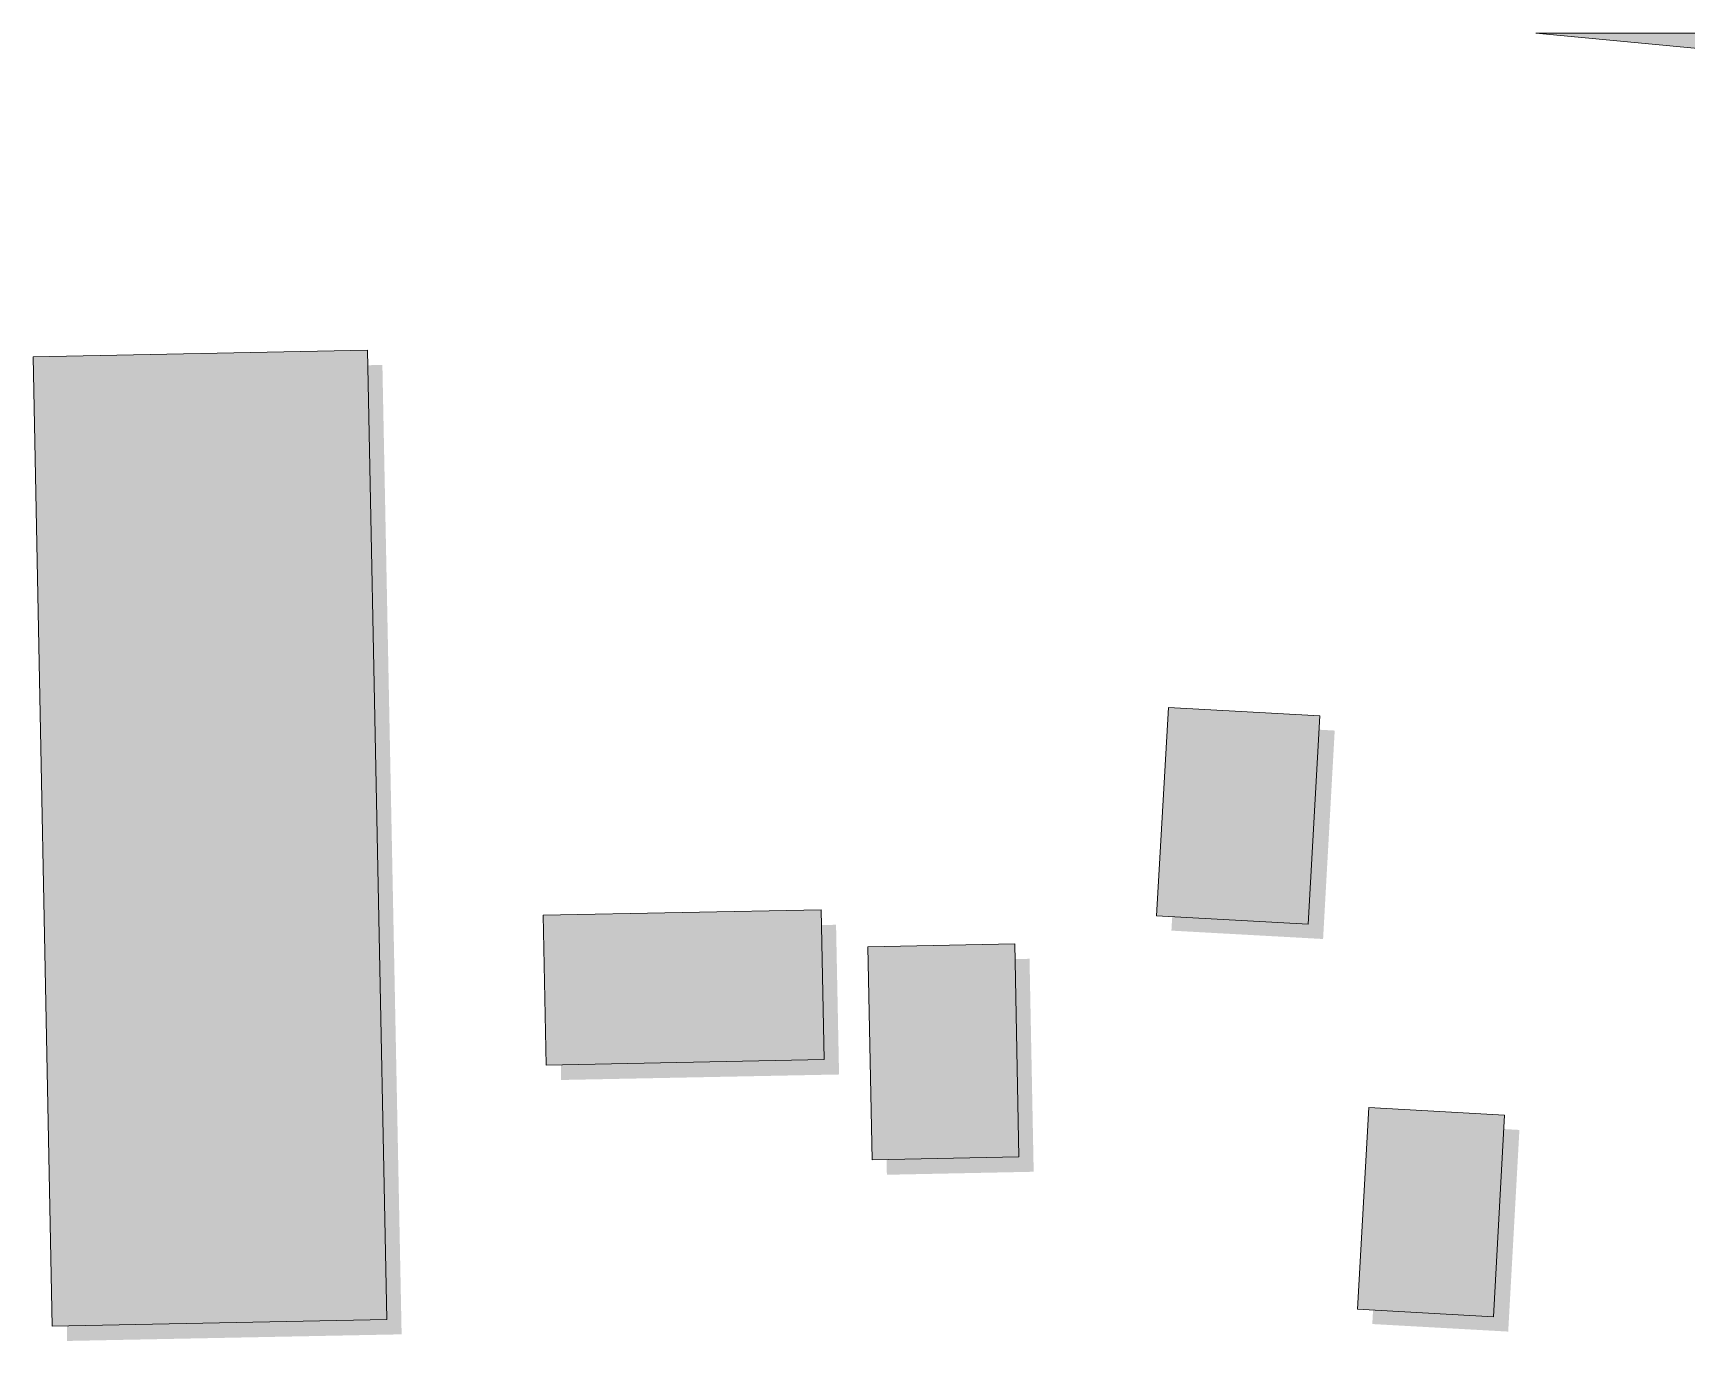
# Model space of a CAD drawing. Header units: metres. Extents: x 305859 to 307221, y 9155922 to 9156786.
# Drawn here: x 306418.6 to 306502.1, y 9156688.9 to 9156755 of the extents above; entities that cross this region are included whole.
import ezdxf

# ---------------------------------------------------------------- set-up
doc = ezdxf.new("R2010")
doc.units = ezdxf.units.M
for name, color, linetype, lineweight, true_color in [('B-BAYANGAN', 7, 'Continuous', 0, 0x76786c), ('J-PERKERASAN_JALAN', 7, 'Continuous', 9, 0x989896), ('K-BANGUNAN_LUAR_TAPAK', 7, 'Continuous', 9, 0xdedede)]:
    doc.layers.add(name, color=color, linetype=linetype, lineweight=lineweight, true_color=true_color)

msp = doc.modelspace()

# ---------------------------------------------------------------- hatches: boundary and pattern name
at = {"layer": 'B-BAYANGAN', "true_color": 0x76786c}
h = msp.add_hatch(color=8, dxfattribs=at)
h.dxf.hatch_style = 1
h.paths.add_polyline_path([(306419.35, 9156737.896), (306436.243, 9156738.23), (306437.215, 9156689.248), (306420.322, 9156688.914), (306419.35, 9156737.896)])
h = msp.add_hatch(color=8, dxfattribs=at)
h.dxf.hatch_style = 1
h.paths.add_polyline_path([(306476.694, 9156720.178), (306484.343, 9156719.756), (306483.756, 9156709.224), (306476.096, 9156709.647), (306476.694, 9156720.178)])
h = msp.add_hatch(color=8, dxfattribs=at)
h.dxf.hatch_style = 1
h.paths.add_polyline_path([(306445.121, 9156709.676), (306459.157, 9156709.943), (306459.309, 9156702.378), (306445.273, 9156702.1), (306445.121, 9156709.676)])
h = msp.add_hatch(color=8, dxfattribs=at)
h.dxf.hatch_style = 1
h.paths.add_polyline_path([(306461.504, 9156708.072), (306468.929, 9156708.224), (306469.139, 9156697.463), (306461.724, 9156697.311), (306461.504, 9156708.072)])
h = msp.add_hatch(color=8, dxfattribs=at)
h.dxf.hatch_style = 1
h.paths.add_polyline_path([(306486.818, 9156699.957), (306493.672, 9156699.576), (306493.106, 9156689.387), (306486.241, 9156689.768), (306486.818, 9156699.957)])
at = {"layer": 'J-PERKERASAN_JALAN', "true_color": 0xa8a8a6}
h = msp.add_hatch(color=253, dxfattribs=at)
h.dxf.hatch_style = 1
h.paths.add_polyline_path([(306524.104, 9156750.485), (306524.025, 9156750.63), (306523.719, 9156751.052), (306523.36, 9156751.43), (306522.955, 9156751.758), (306522.512, 9156752.031), (306522.036, 9156752.244), (306521.537, 9156752.394), (306521.022, 9156752.477), (306494.506, 9156755), (306524.104, 9156755), (306524.104, 9156750.485)])
at = {"layer": 'K-BANGUNAN_LUAR_TAPAK', "true_color": 0xececea}
h = msp.add_hatch(color=7, dxfattribs=at)
h.dxf.hatch_style = 1
h.paths.add_polyline_path([(306418.6, 9156738.646), (306435.493, 9156738.98), (306436.465, 9156689.998), (306419.572, 9156689.664), (306418.6, 9156738.646)])
h = msp.add_hatch(color=7, dxfattribs=at)
h.dxf.hatch_style = 1
h.paths.add_polyline_path([(306475.944, 9156720.928), (306483.593, 9156720.506), (306483.006, 9156709.974), (306475.346, 9156710.397), (306475.944, 9156720.928)])
h = msp.add_hatch(color=7, dxfattribs=at)
h.dxf.hatch_style = 1
h.paths.add_polyline_path([(306444.371, 9156710.426), (306458.407, 9156710.693), (306458.559, 9156703.128), (306444.523, 9156702.85), (306444.371, 9156710.426)])
h = msp.add_hatch(color=7, dxfattribs=at)
h.dxf.hatch_style = 1
h.paths.add_polyline_path([(306460.754, 9156708.822), (306468.179, 9156708.974), (306468.389, 9156698.213), (306460.974, 9156698.061), (306460.754, 9156708.822)])
h = msp.add_hatch(color=7, dxfattribs=at)
h.dxf.hatch_style = 1
h.paths.add_polyline_path([(306486.068, 9156700.707), (306492.922, 9156700.326), (306492.356, 9156690.137), (306485.491, 9156690.518), (306486.068, 9156700.707)])

# ---------------------------------------------------------------- linework, layer by layer
at = {"layer": 'J-PERKERASAN_JALAN', "color": 8, "lineweight": 13, "true_color": 0x787876}
msp.add_lwpolyline([(306521.022, 9156752.477), (306494.506, 9156755), (306526.173, 9156755)], dxfattribs=at)
at = {"layer": 'K-BANGUNAN_LUAR_TAPAK', "color": 253, "lineweight": 9, "true_color": 0xb0b0ae}
for points in [[(306418.6, 9156738.646), (306435.493, 9156738.98), (306436.465, 9156689.998), (306419.572, 9156689.664), (306418.6, 9156738.646)], [(306475.944, 9156720.928), (306483.593, 9156720.506), (306483.006, 9156709.974), (306475.346, 9156710.397), (306475.944, 9156720.928)], [(306444.371, 9156710.426), (306458.407, 9156710.693), (306458.559, 9156703.128), (306444.523, 9156702.85), (306444.371, 9156710.426)], [(306460.754, 9156708.822), (306468.179, 9156708.974), (306468.389, 9156698.213), (306460.974, 9156698.061), (306460.754, 9156708.822)], [(306486.068, 9156700.707), (306492.922, 9156700.326), (306492.356, 9156690.137), (306485.491, 9156690.518), (306486.068, 9156700.707)]]:
    msp.add_lwpolyline(points, close=True, dxfattribs=at)

doc.saveas('drawing.dxf')
